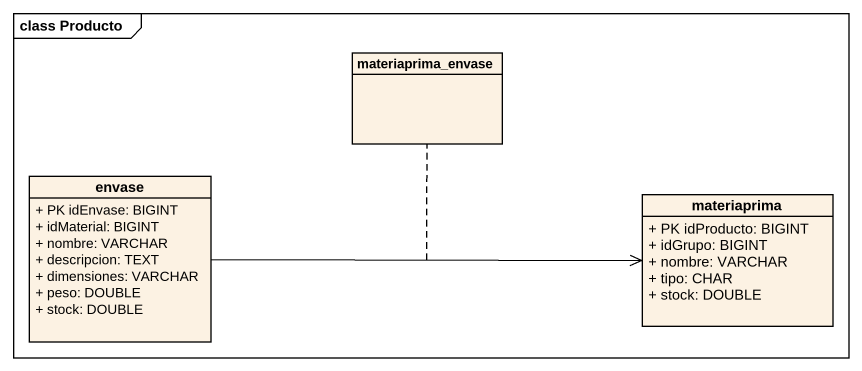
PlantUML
@startuml
mainframe class Producto
hide circle
hide empty members
skinparam classAttributeIconSize 0
class materiaprima_envase
class envase {
  + PK idEnvase: BIGINT
  + idMaterial: BIGINT
  + nombre: VARCHAR
  + descripcion: TEXT
  + dimensiones: VARCHAR
  + peso: DOUBLE
  + stock: DOUBLE
}
class materiaprima {
  + PK idProducto: BIGINT
  + idGrupo: BIGINT
  + nombre: VARCHAR
  + tipo: CHAR
  + stock: DOUBLE
}
envase -right-> materiaprima
(envase, materiaprima) .. materiaprima_envase
@enduml
